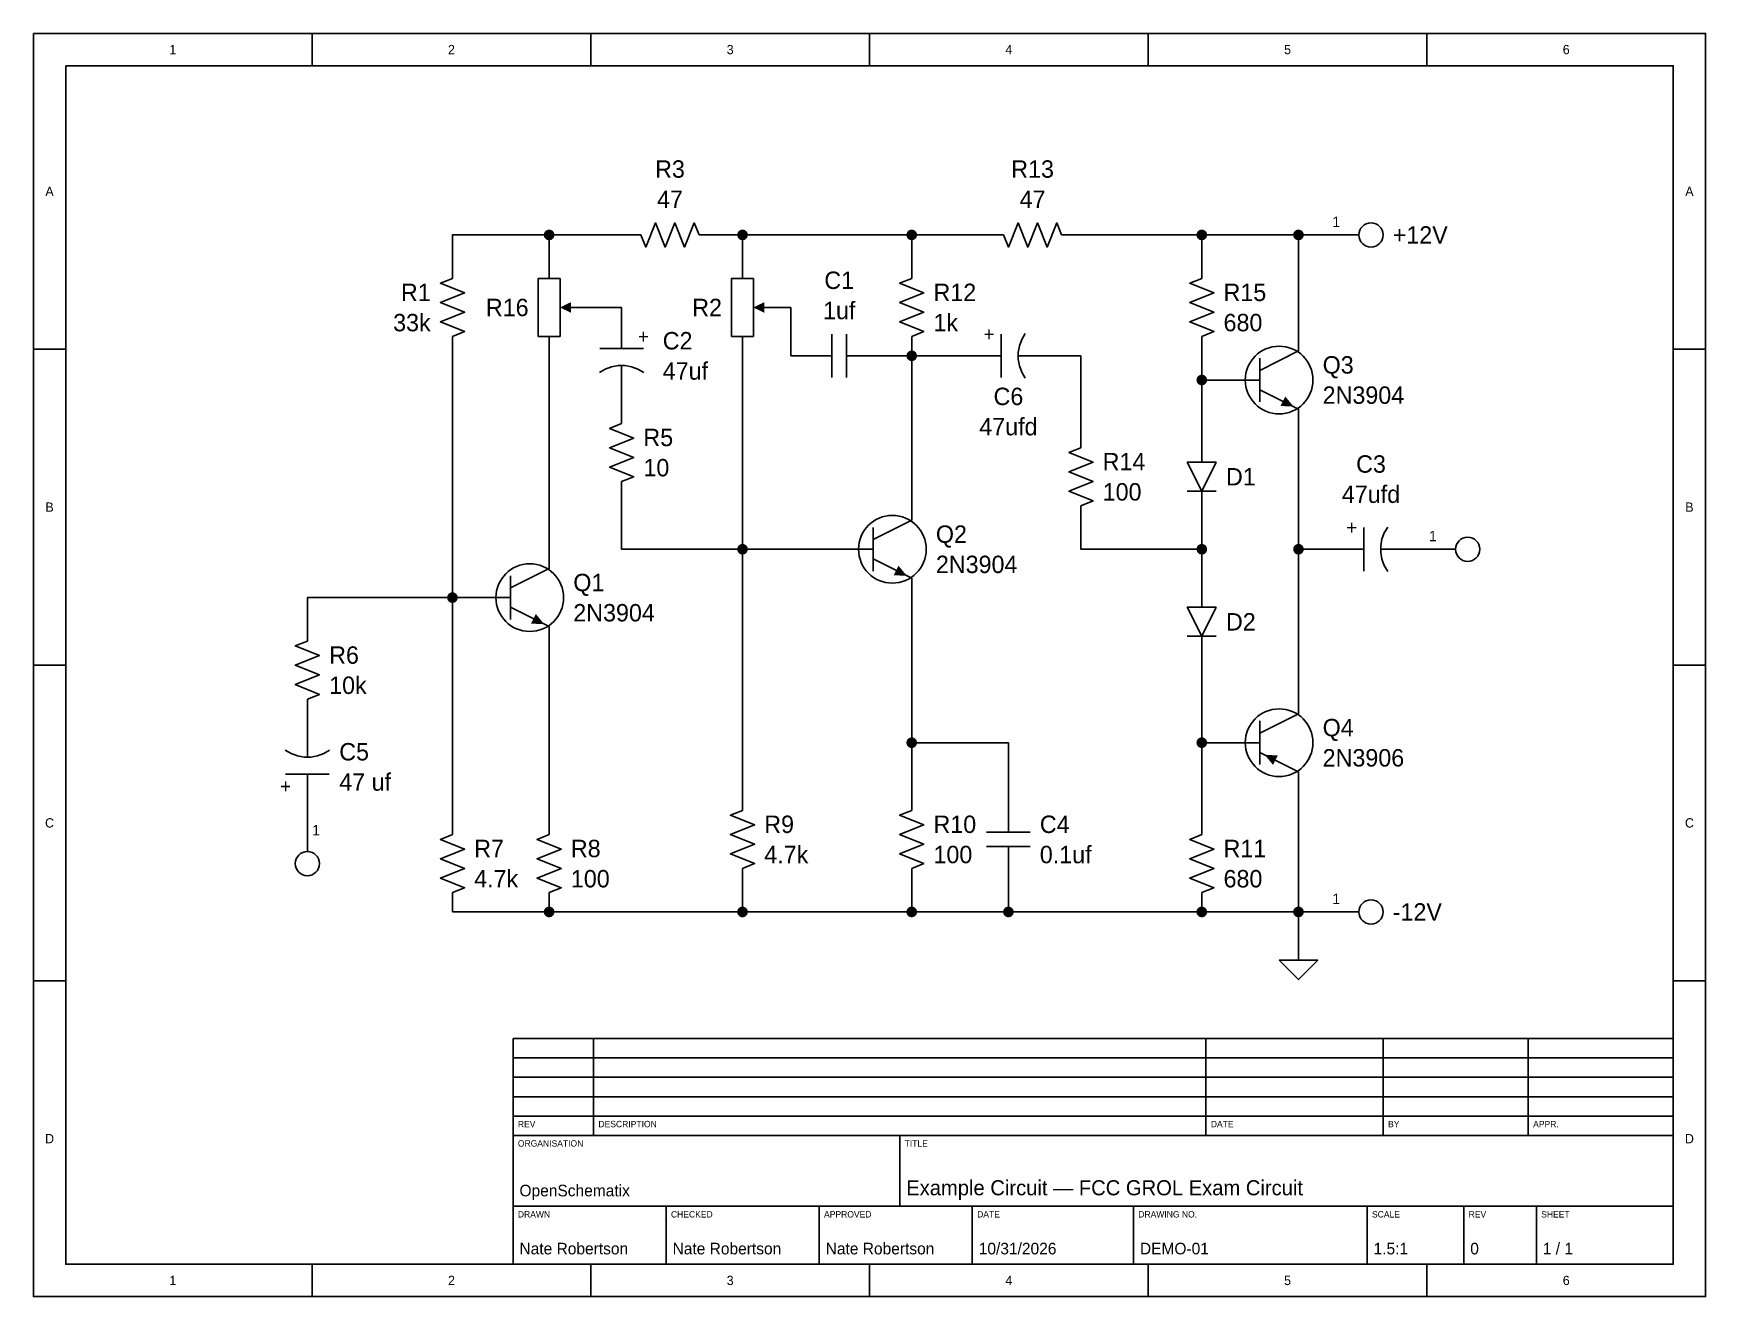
# Model space of a CAD drawing. Extents: x 7 to 180, y 7 to 137.
import ezdxf
from ezdxf.enums import TextEntityAlignment as Align

# ---------------------------------------------------------------- set-up
doc = ezdxf.new("R2010")
doc.units = 0
for name, color, linetype in [('Components', 7, 'CONTINUOUS'), ('FRAME', 7, 'CONTINUOUS'), ('Wires', 7, 'CONTINUOUS')]:
    doc.layers.add(name, color=color, linetype=linetype)

msp = doc.modelspace()

# ---------------------------------------------------------------- linework, layer by layer
at = {"layer": 'Components', "linetype": 'CONTINUOUS'}
for p, q in [((67.5, 116.433333), (69.5, 116.433333)), ((75.5, 116.433333), (77.5, 116.433333)), ((80, 116.433333), (97.5, 116.433333)), ((105, 116.433333), (107, 116.433333)), ((113, 116.433333), (115, 116.433333)), ((140, 116.433333), (137.5, 116.433333)), ((143.75, 116.433333), (140, 116.433333)), ((50, 113.933333), (50, 111.933333)), ((60, 113.933333), (60, 111.933333)), ((80, 113.933333), (80, 111.933333)), ((97.5, 113.933333), (97.5, 111.933333)), ((127.5, 113.933333), (127.5, 111.933333)), ((65, 108.933333), (62.25, 108.933333)), ((67.5, 108.933333), (65, 108.933333)), ((67.5, 108.933333), (67.5, 104.683333)), ((85, 108.933333), (82.25, 108.933333)), ((85, 108.933333), (85, 103.933333)), ((50, 105.933333), (50, 103.933333)), ((60, 105.933333), (60, 103.933333)), ((80, 105.933333), (80, 103.933333)), ((89.25, 106.183333), (89.25, 101.683333)), ((90.75, 106.183333), (90.75, 101.683333)), ((97.5, 105.933333), (97.5, 103.933333)), ((106.75, 106.183333), (106.75, 101.683333)), ((127.5, 105.933333), (127.5, 103.933333)), ((50, 78.933333), (50, 103.933333)), ((60, 83.933333), (60, 103.933333)), ((69.75, 104.683333), (65.25, 104.683333)), ((80, 103.933333), (80, 83.933333)), ((85, 103.933333), (89.25, 103.933333)), ((90.75, 103.933333), (95, 103.933333)), ((102.5, 103.933333), (97.5, 103.933333)), ((102.5, 103.933333), (106.75, 103.933333)), ((108.5, 103.933333), (112.5, 103.933333)), ((127.5, 103.933333), (127.5, 101.433333)), ((67.5, 102.933333), (67.5, 98.933333)), ((133.5, 103.683333), (133.5, 99.183333)), ((130, 101.433333), (133.5, 101.433333)), ((67.5, 98.933333), (67.5, 96.933333)), ((115, 96.433333), (115, 94.433333)), ((127.5, 96.433333), (127.5, 92.933333)), ((137.5, 96.433333), (137.5, 68.933333)), ((67.5, 90.933333), (67.5, 88.933333)), ((129, 89.933333), (126, 89.933333)), ((127.5, 89.933333), (127.5, 86.433333)), ((115, 88.433333), (115, 86.433333)), ((93.5, 86.183333), (93.5, 81.683333)), ((127.5, 86.433333), (127.5, 83.933333)), ((144.25, 86.183333), (144.25, 81.683333)), ((90, 83.933333), (93.5, 83.933333)), ((140, 83.933333), (137.5, 83.933333)), ((140, 83.933333), (144.25, 83.933333)), ((146, 83.933333), (150, 83.933333)), ((153.75, 83.933333), (150, 83.933333)), ((127.5, 81.433333), (127.5, 77.933333)), ((56, 81.183333), (56, 76.683333)), ((50, 78.933333), (52.5, 78.933333)), ((52.5, 78.933333), (56, 78.933333)), ((97.5, 58.933333), (97.5, 78.933333)), ((35, 76.433333), (35, 74.433333)), ((129, 74.933333), (126, 74.933333)), ((127.5, 74.933333), (127.5, 71.433333)), ((60, 73.933333), (60, 56.433333)), ((127.5, 71.433333), (127.5, 56.433333)), ((35, 68.433333), (35, 66.433333)), ((35, 62.433333), (35, 66.433333)), ((133.5, 66.183333), (133.5, 61.683333)), ((127.5, 63.933333), (130, 63.933333)), ((130, 63.933333), (133.5, 63.933333)), ((32.75, 60.683333), (37.25, 60.683333)), ((35, 56.433333), (35, 60.683333)), ((80, 58.933333), (80, 56.933333)), ((97.5, 58.933333), (97.5, 56.933333)), ((107.5, 58.933333), (107.5, 54.683333)), ((137.5, 58.933333), (137.5, 46.433333)), ((35, 52.683333), (35, 56.433333)), ((50, 56.433333), (50, 54.433333)), ((60, 56.433333), (60, 54.433333)), ((127.5, 56.433333), (127.5, 54.433333)), ((109.75, 54.683333), (105.25, 54.683333)), ((109.75, 53.183333), (105.25, 53.183333)), ((107.5, 53.183333), (107.5, 48.933333)), ((80, 50.933333), (80, 48.933333)), ((97.5, 50.933333), (97.5, 48.933333)), ((50, 48.433333), (50, 46.433333)), ((60, 48.433333), (60, 46.433333)), ((127.5, 48.433333), (127.5, 46.433333)), ((60, 46.433333), (50, 46.433333)), ((127.5, 46.433333), (107.5, 46.433333)), ((137.5, 46.433333), (127.5, 46.433333)), ((140, 46.433333), (137.5, 46.433333)), ((137.5, 46.433333), (137.5, 41.433333)), ((143.75, 46.433333), (140, 46.433333))]:
    msp.add_line(p, q, dxfattribs=at)
for points in [[(69.5, 116.433333), (70, 115.183333), (71, 117.683333), (72, 115.183333), (73, 117.683333), (74, 115.183333), (75, 117.683333), (75.5, 116.433333)], [(107, 116.433333), (107.5, 115.183333), (108.5, 117.683333), (109.5, 115.183333), (110.5, 117.683333), (111.5, 115.183333), (112.5, 117.683333), (113, 116.433333)], [(50, 113.933333), (50, 116.433333), (60, 116.433333)], [(60, 113.933333), (60, 116.433333), (67.5, 116.433333)], [(77.5, 116.433333), (80, 116.433333), (80, 113.933333)], [(97.5, 113.933333), (97.5, 116.433333), (105, 116.433333)], [(127.5, 113.933333), (127.5, 116.433333), (115, 116.433333)], [(127.5, 116.433333), (137.5, 116.433333), (137.5, 106.433333)], [(50, 111.933333), (48.75, 111.433333), (51.25, 110.433333), (48.75, 109.433333), (51.25, 108.433333), (48.75, 107.433333), (51.25, 106.433333), (50, 105.933333)], [(97.5, 111.933333), (96.25, 111.433333), (98.75, 110.433333), (96.25, 109.433333), (98.75, 108.433333), (96.25, 107.433333), (98.75, 106.433333), (97.5, 105.933333)], [(127.5, 111.933333), (126.25, 111.433333), (128.75, 110.433333), (126.25, 109.433333), (128.75, 108.433333), (126.25, 107.433333), (128.75, 106.433333), (127.5, 105.933333)], [(109.223392, 106.227639), (108.874769, 105.623806), (108.636297, 104.96861), (108.515221, 104.281956), (108.515221, 103.58471), (108.636297, 102.898057), (108.874769, 102.24286), (109.223392, 101.639028)], [(133.5, 102.433333), (137.5, 104.433333), (137.5, 106.433333)], [(95, 103.933333), (97.5, 103.933333), (97.5, 88.933333)], [(112.5, 103.933333), (115, 103.933333), (115, 96.433333)], [(69.794306, 102.209942), (69.190473, 102.558565), (68.535276, 102.797037), (67.848623, 102.918112), (67.151377, 102.918112), (66.464724, 102.797037), (65.809527, 102.558565), (65.205694, 102.209942)], [(127.5, 96.433333), (127.5, 101.433333), (130, 101.433333)], [(133.5, 100.433333), (137.5, 98.433333), (137.5, 96.433333)], [(67.5, 96.933333), (66.25, 96.433333), (68.75, 95.433333), (66.25, 94.433333), (68.75, 93.433333), (66.25, 92.433333), (68.75, 91.433333), (67.5, 90.933333)], [(115, 94.433333), (113.75, 93.933333), (116.25, 92.933333), (113.75, 91.933333), (116.25, 90.933333), (113.75, 89.933333), (116.25, 88.933333), (115, 88.433333)], [(67.5, 88.933333), (67.5, 83.933333), (80, 83.933333)], [(93.5, 84.933333), (97.5, 86.933333), (97.5, 88.933333)], [(115, 86.433333), (115, 83.933333), (127.5, 83.933333), (127.5, 81.433333)], [(146.723392, 86.227639), (146.374769, 85.623806), (146.136297, 84.96861), (146.015221, 84.281956), (146.015221, 83.58471), (146.136297, 82.898057), (146.374769, 82.24286), (146.723392, 81.639028)], [(56, 79.933333), (60, 81.933333), (60, 83.933333)], [(80, 58.933333), (80, 83.933333), (90, 83.933333)], [(93.5, 82.933333), (97.5, 80.933333), (97.5, 78.933333)], [(35, 76.433333), (35, 78.933333), (50, 78.933333), (50, 56.433333)], [(56, 77.933333), (60, 75.933333), (60, 73.933333)], [(35, 74.433333), (33.75, 73.933333), (36.25, 72.933333), (33.75, 71.933333), (36.25, 70.933333), (33.75, 69.933333), (36.25, 68.933333), (35, 68.433333)], [(133.5, 64.933333), (137.5, 66.933333), (137.5, 68.933333)], [(32.705694, 63.156725), (33.309527, 62.808102), (33.964724, 62.56963), (34.651377, 62.448555), (35.348623, 62.448555), (36.035276, 62.56963), (36.690473, 62.808102), (37.294306, 63.156725)], [(97.5, 63.933333), (107.5, 63.933333), (107.5, 58.933333)], [(133.5, 62.933333), (137.5, 60.933333), (137.5, 58.933333)], [(80, 56.933333), (78.75, 56.433333), (81.25, 55.433333), (78.75, 54.433333), (81.25, 53.433333), (78.75, 52.433333), (81.25, 51.433333), (80, 50.933333)], [(97.5, 56.933333), (96.25, 56.433333), (98.75, 55.433333), (96.25, 54.433333), (98.75, 53.433333), (96.25, 52.433333), (98.75, 51.433333), (97.5, 50.933333)], [(50, 54.433333), (48.75, 53.933333), (51.25, 52.933333), (48.75, 51.933333), (51.25, 50.933333), (48.75, 49.933333), (51.25, 48.933333), (50, 48.433333)], [(60, 54.433333), (58.75, 53.933333), (61.25, 52.933333), (58.75, 51.933333), (61.25, 50.933333), (58.75, 49.933333), (61.25, 48.933333), (60, 48.433333)], [(127.5, 54.433333), (126.25, 53.933333), (128.75, 52.933333), (126.25, 51.933333), (128.75, 50.933333), (126.25, 49.933333), (128.75, 48.933333), (127.5, 48.433333)], [(80, 48.933333), (80, 46.433333), (60, 46.433333)], [(97.5, 48.933333), (97.5, 46.433333), (80, 46.433333)], [(107.5, 48.933333), (107.5, 46.433333), (97.5, 46.433333)]]:
    msp.add_lwpolyline(points, dxfattribs=at)
for points in [[(61.125, 111.933333), (61.125, 105.933333), (58.875, 105.933333), (58.875, 111.933333)], [(81.125, 111.933333), (81.125, 105.933333), (78.875, 105.933333), (78.875, 111.933333)], [(129, 92.933333), (127.5, 89.933333), (126, 92.933333)], [(129, 77.933333), (127.5, 74.933333), (126, 77.933333)], [(135.5, 41.433333), (139.5, 41.433333), (137.5, 39.433333)]]:
    msp.add_lwpolyline(points, close=True, dxfattribs=at)
for centre, radius in [((145, 116.433333), 1.25), ((135.5, 101.433333), 3.5), ((95.5, 83.933333), 3.5), ((155, 83.933333), 1.25), ((58, 78.933333), 3.5), ((135.5, 63.933333), 3.5), ((35, 51.433333), 1.25), ((145, 46.433333), 1.25)]:
    msp.add_circle(centre, radius, dxfattribs=at)
at = {"layer": 'Components'}
for points in [[(61.125, 108.933333), (62.25, 109.483333), (62.25, 108.383333)], [(81.125, 108.933333), (82.25, 109.483333), (82.25, 108.383333)], [(137, 98.683333), (135.635998, 98.750415), (136.127934, 99.734285)], [(97, 81.183333), (95.635998, 81.250415), (96.127933, 82.234285)], [(59.5, 76.183333), (58.135998, 76.250415), (58.627933, 77.234285)], [(134, 62.683333), (135.364002, 62.616251), (134.872066, 61.632381)]]:
    msp.add_solid(points, dxfattribs=at)
at = {"layer": 'FRAME', "linetype": 'CONTINUOUS'}
for p, q in [((35.488889, 137.266667), (35.488889, 133.933333)), ((64.311111, 137.266667), (64.311111, 133.933333)), ((93.133333, 137.266667), (93.133333, 133.933333)), ((121.955556, 137.266667), (121.955556, 133.933333)), ((150.777778, 137.266667), (150.777778, 133.933333)), ((6.666667, 104.616667), (10, 104.616667)), ((176.266667, 104.616667), (179.6, 104.616667)), ((6.666667, 71.966667), (10, 71.966667)), ((176.266667, 71.966667), (179.6, 71.966667)), ((6.666667, 39.316667), (10, 39.316667)), ((176.266667, 39.316667), (179.6, 39.316667)), ((64.6, 33.333333), (64.6, 23.333333)), ((127.933333, 33.333333), (127.933333, 23.333333)), ((146.266667, 33.333333), (146.266667, 23.333333)), ((161.266667, 33.333333), (161.266667, 23.333333)), ((56.266667, 31.333333), (176.266667, 31.333333)), ((56.266667, 29.333333), (176.266667, 29.333333)), ((56.266667, 27.333333), (176.266667, 27.333333)), ((56.266667, 25.333333), (176.266667, 25.333333)), ((96.266667, 23.333333), (96.266667, 16)), ((56.266667, 16), (176.266667, 16)), ((72.1, 16), (72.1, 10)), ((87.933333, 16), (87.933333, 10)), ((103.766667, 16), (103.766667, 10)), ((120.433333, 16), (120.433333, 10)), ((144.6, 16), (144.6, 10)), ((154.6, 16), (154.6, 10)), ((162.1, 16), (162.1, 10)), ((35.488889, 10), (35.488889, 6.666667)), ((64.311111, 10), (64.311111, 6.666667)), ((93.133333, 10), (93.133333, 6.666667)), ((121.955556, 10), (121.955556, 6.666667)), ((150.777778, 10), (150.777778, 6.666667))]:
    msp.add_line(p, q, dxfattribs=at)
for points in [[(6.666667, 137.266667), (179.6, 137.266667), (179.6, 6.666667), (6.666667, 6.666667)], [(10, 133.933333), (176.266667, 133.933333), (176.266667, 10), (10, 10)], [(56.266667, 33.333333), (176.266667, 33.333333), (176.266667, 23.333333), (56.266667, 23.333333)], [(56.266667, 23.333333), (176.266667, 23.333333), (176.266667, 10), (56.266667, 10)]]:
    msp.add_lwpolyline(points, close=True, dxfattribs=at)
at = {"layer": 'Wires', "const_width": 0.55}
for points in [[(59.725, 116.433333, 1), (60.275, 116.433333, 1)], [(79.725, 116.433333, 1), (80.275, 116.433333, 1)], [(97.225, 116.433333, 1), (97.775, 116.433333, 1)], [(127.225, 116.433333, 1), (127.775, 116.433333, 1)], [(137.225, 116.433333, 1), (137.775, 116.433333, 1)], [(97.225, 103.933333, 1), (97.775, 103.933333, 1)], [(127.225, 101.433333, 1), (127.775, 101.433333, 1)], [(79.725, 83.933333, 1), (80.275, 83.933333, 1)], [(127.225, 83.933333, 1), (127.775, 83.933333, 1)], [(137.225, 83.933333, 1), (137.775, 83.933333, 1)], [(49.725, 78.933333, 1), (50.275, 78.933333, 1)], [(97.225, 63.933333, 1), (97.775, 63.933333, 1)], [(127.225, 63.933333, 1), (127.775, 63.933333, 1)], [(59.725, 46.433333, 1), (60.275, 46.433333, 1)], [(79.725, 46.433333, 1), (80.275, 46.433333, 1)], [(97.225, 46.433333, 1), (97.775, 46.433333, 1)], [(107.225, 46.433333, 1), (107.775, 46.433333, 1)], [(127.225, 46.433333, 1), (127.775, 46.433333, 1)], [(137.225, 46.433333, 1), (137.775, 46.433333, 1)]]:
    msp.add_lwpolyline(points, format="xyb", close=True, dxfattribs=at)

# ---------------------------------------------------------------- texts
at = {"layer": 'Components'}
for s, p in [('R3', (72.5, 121.808333)), ('R13', (110, 121.808333)), ('47', (72.5, 118.683333)), ('47', (110, 118.683333)), ('C1', (90, 110.308333)), ('1uf', (90, 107.183333)), ('C3', (145, 91.308333)), ('47ufd', (145, 88.183333))]:
    msp.add_text(s, height=1.8, dxfattribs=at).set_placement(p, align=Align.BOTTOM_CENTER)
for p in [(141, 116.933333), (151, 84.433333), (141, 46.933333)]:
    msp.add_text('1', height=1.08, dxfattribs=at).set_placement(p, align=Align.BOTTOM_LEFT)
for s, p in [('+12V', (147.25, 116.433333)), ('R12', (99.75, 110.495833)), ('R15', (129.75, 110.495833)), ('1k', (99.75, 107.370833)), ('680', (129.75, 107.370833)), ('C2', (71.75, 105.495833)), ('Q3', (140, 102.995833)), ('47uf', (71.75, 102.370833)), ('2N3904', (140, 99.870833)), ('R5', (69.75, 95.495833)), ('R14', (117.25, 92.995833)), ('10', (69.75, 92.370833)), ('D1', (130, 91.433333)), ('100', (117.25, 89.870833)), ('Q2', (100, 85.495833)), ('2N3904', (100, 82.370833)), ('Q1', (62.5, 80.495833)), ('2N3904', (62.5, 77.370833)), ('D2', (130, 76.433333)), ('R6', (37.25, 72.995833)), ('10k', (37.25, 69.870833)), ('Q4', (140, 65.495833)), ('C5', (38.294306, 62.995833)), ('2N3906', (140, 62.370833)), ('47 uf', (38.294306, 59.870833)), ('R9', (82.25, 55.495833)), ('R10', (99.75, 55.495833)), ('C4', (110.75, 55.495833)), ('R7', (52.25, 52.995833)), ('R8', (62.25, 52.995833)), ('R11', (129.75, 52.995833)), ('4.7k', (82.25, 52.370833)), ('100', (99.75, 52.370833)), ('0.1uf', (110.75, 52.370833)), ('4.7k', (52.25, 49.870833)), ('100', (62.25, 49.870833)), ('680', (129.75, 49.870833)), ('-12V', (147.25, 46.433333))]:
    msp.add_text(s, height=1.8, dxfattribs=at).set_placement(p, align=Align.MIDDLE_LEFT)
for s, p in [('R1', (47.75, 110.495833)), ('R16', (57.875, 108.933333)), ('R2', (77.875, 108.933333)), ('33k', (47.75, 107.370833))]:
    msp.add_text(s, height=1.8, dxfattribs=at).set_placement(p, align=Align.MIDDLE_RIGHT)
for p in [(69.75, 105.933333), (105.5, 106.183333), (143, 86.183333), (32.75, 59.433333)]:
    msp.add_text('+', height=1.44, dxfattribs=at).set_placement(p, align=Align.MIDDLE_CENTER)
for s, p in [('C6', (107.5, 100.639028)), ('47ufd', (107.5, 97.514028))]:
    msp.add_text(s, height=1.8, dxfattribs=at).set_placement(p, align=Align.TOP_CENTER)
msp.add_text('1', height=1.08, dxfattribs=at).set_placement((35.5, 55.433333), align=Align.TOP_LEFT)
at = {"layer": 'FRAME'}
for s, p in [('1', (21.077778, 135.6)), ('2', (49.9, 135.6)), ('3', (78.722222, 135.6)), ('4', (107.544444, 135.6)), ('5', (136.366667, 135.6)), ('6', (165.188889, 135.6)), ('A', (8.333333, 120.941667)), ('A', (177.933333, 120.941667)), ('B', (8.333333, 88.291667)), ('B', (177.933333, 88.291667)), ('C', (8.333333, 55.641667)), ('C', (177.933333, 55.641667)), ('D', (8.333333, 22.991667)), ('D', (177.933333, 22.991667)), ('1', (21.077778, 8.333333)), ('2', (49.9, 8.333333)), ('3', (78.722222, 8.333333)), ('4', (107.544444, 8.333333)), ('5', (136.366667, 8.333333)), ('6', (165.188889, 8.333333))]:
    msp.add_text(s, height=0.96, dxfattribs=at).set_placement(p, align=Align.MIDDLE_CENTER)
for s, p in [('REV', (56.766667, 24.833333)), ('DESCRIPTION', (65.1, 24.833333)), ('DATE', (128.433333, 24.833333)), ('BY', (146.766667, 24.833333)), ('APPR.', (161.766667, 24.833333)), ('ORGANISATION', (56.766667, 22.833333)), ('TITLE', (96.766667, 22.833333)), ('DRAWN', (56.766667, 15.5)), ('CHECKED', (72.6, 15.5)), ('APPROVED', (88.433333, 15.5)), ('DATE', (104.266667, 15.5)), ('DRAWING NO.', (120.933333, 15.5)), ('SCALE', (145.1, 15.5)), ('REV', (155.1, 15.5)), ('SHEET', (162.6, 15.5))]:
    msp.add_text(s, height=0.66, dxfattribs=at).set_placement(p, align=Align.TOP_LEFT)
for s, height, p in [('OpenSchematix', 1.2, (56.933333, 16.666667)), ('Example Circuit — FCC GROL Exam Circuit', 1.56, (96.933333, 16.666667)), ('Nate Robertson', 1.2, (56.933333, 10.666667)), ('Nate Robertson', 1.2, (72.766667, 10.666667)), ('Nate Robertson', 1.2, (88.6, 10.666667)), ('10/31/2026', 1.2, (104.433333, 10.666667)), ('DEMO-01', 1.2, (121.1, 10.666667)), ('1.5:1', 1.2, (145.266667, 10.666667)), ('0', 1.2, (155.266667, 10.666667)), ('1 / 1', 1.2, (162.766667, 10.666667))]:
    msp.add_text(s, height=height, dxfattribs=at).set_placement(p, align=Align.BOTTOM_LEFT)

doc.saveas('drawing.dxf')
